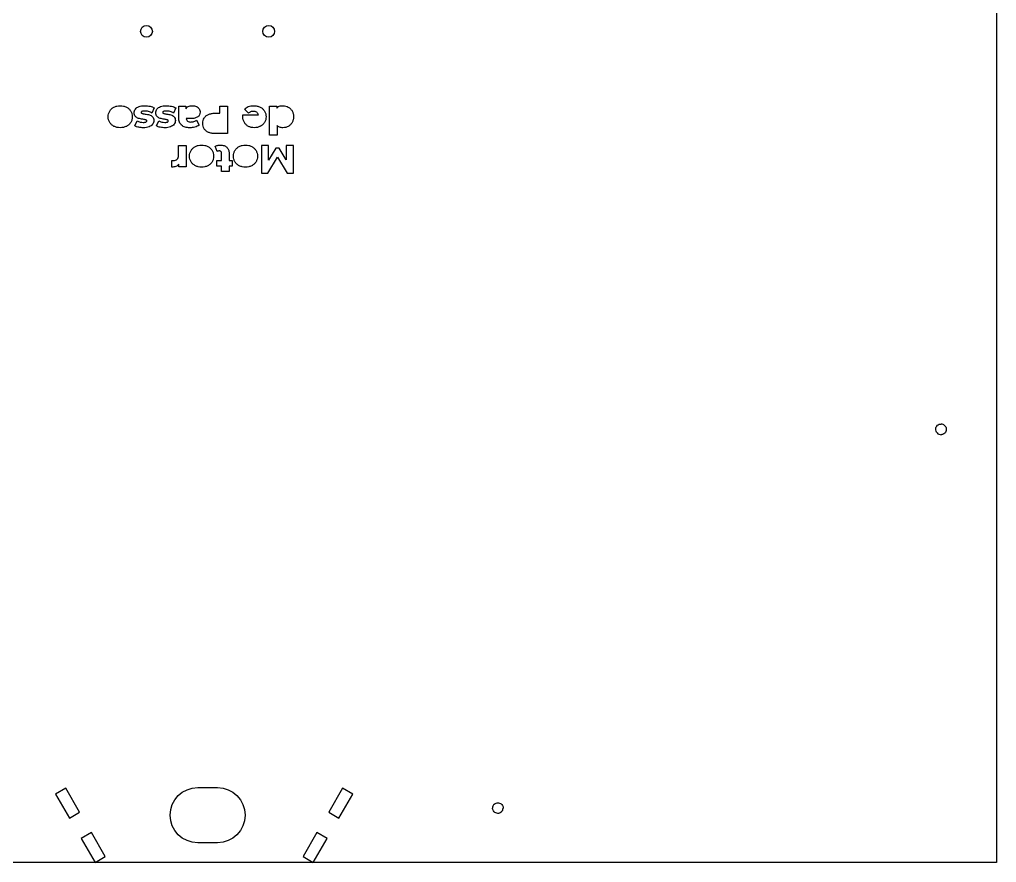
# Model space of a CAD drawing. Header units: millimetres. Extents: x -2859 to -934, y -450 to 850.
# Drawn here: x -2609.2 to -2361.6, y 414.2 to 628 of the extents above; entities that cross this region are included whole.
import ezdxf

# ---------------------------------------------------------------- set-up
doc = ezdxf.new("R2010")
doc.units = ezdxf.units.MM
doc.layers.get('0').update_dxf_attribs({"linetype": 'CONTINUOUS'})

msp = doc.modelspace()

# ---------------------------------------------------------------- linework, layer by layer
for p, q in [((-2575.1, 605.54), (-2575.67, 604.24)), ((-2569.63, 605.54), (-2570.2, 604.24)), ((-2568.86, 603), (-2568.86, 606.01)), ((-2568.86, 606.01), (-2567.09, 606.01)), ((-2567.09, 606.01), (-2567.09, 605.31)), ((-2558.48, 604.18), (-2558.48, 606.01)), ((-2558.48, 606.01), (-2556.5, 606.01)), ((-2556.5, 606.01), (-2556.5, 599.01)), ((-2551.23, 604.18), (-2552.23, 605.22)), ((-2545.86, 598.59), (-2545.86, 606.01)), ((-2545.86, 606.01), (-2544.05, 606.01)), ((-2544.05, 606.01), (-2544.05, 605.47)), ((-2579.99, 600.96), (-2579.42, 602.25)), ((-2574.52, 600.96), (-2573.95, 602.25)), ((-2565.88, 602.81), (-2566.96, 602.81)), ((-2564.34, 602.42), (-2563.7, 601.13)), ((-2559.7, 604.18), (-2558.48, 604.18)), ((-2552.59, 603.78), (-2548.65, 603.78)), ((-2543.96, 601.06), (-2543.96, 598.59)), ((-2556.5, 599.01), (-2559.7, 599.01)), ((-2543.96, 598.59), (-2545.86, 598.59)), ((-2568.93, 593.52), (-2568.93, 596.01)), ((-2568.93, 596.01), (-2567.03, 596.01)), ((-2567.03, 596.01), (-2567.03, 590.59)), ((-2559.17, 594.46), (-2559.64, 595.79)), ((-2570.66, 590.5), (-2570.66, 592.21)), ((-2559.26, 590.79), (-2559.26, 592.21)), ((-2559.26, 592.21), (-2558.02, 592.21)), ((-2558.02, 592.21), (-2558.02, 594.01)), ((-2556.12, 594.03), (-2556.12, 592.21)), ((-2556.12, 592.21), (-2555.33, 592.21)), ((-2555.33, 592.21), (-2555.33, 590.79)), ((-2568.84, 590.59), (-2568.84, 591.24)), ((-2567.03, 590.59), (-2568.84, 590.59)), ((-2558.02, 590.79), (-2559.26, 590.79)), ((-2558.02, 589.38), (-2558.02, 590.79)), ((-2555.33, 590.79), (-2556.12, 590.79)), ((-2556.12, 590.79), (-2556.12, 589.38)), ((-2556.12, 589.38), (-2558.02, 589.38))]:
    msp.add_line(p, q)
for points in [[(-2361.56, 414.15), (-2761.56, 414.15), (-2761.56, 834.15), (-2361.56, 834.15)], [(-2546.11, 596.01), (-2547.93, 596.01), (-2547.91, 589.01), (-2546.28, 589.01), (-2543.88, 593.05), (-2541.42, 589.01), (-2539.79, 589.01), (-2539.79, 596.01), (-2541.62, 596.01), (-2541.62, 592.4), (-2543.41, 595.32), (-2544.29, 595.32), (-2546.09, 592.3)], [(-2597.51, 432.99), (-2600.11, 431.49), (-2596.61, 425.43), (-2594.01, 426.93)], [(-2528.27, 425.43), (-2524.77, 431.49), (-2527.36, 432.99), (-2530.86, 426.93)], [(-2593.61, 420.23), (-2590.11, 414.17), (-2587.51, 415.67), (-2591.01, 421.73)], [(-2533.86, 421.73), (-2537.36, 415.67), (-2534.77, 414.17), (-2531.27, 420.23)]]:
    msp.add_lwpolyline(points, close=True)
msp.add_lwpolyline([(-2564.06, 419.15, -1), (-2564.06, 433.15), (-2559.06, 433.15, -1), (-2559.06, 419.15)], format="xyb", close=True)
for centre in [(-2577.06, 624.95), (-2546.06, 624.95)]:
    msp.add_circle(centre, 1.5)
for centre, radius, start, end in [((-2375.56, 524.15), 1.17, 44.4755, 90.002), ((-2375.56, 524.15), 1.5, 224.4799, 269.9975), ((-2487.83, 427.89), 1.5, 134.4799, 179.9975), ((-2487.83, 427.89), 1.17, -45.5245, 0.002)]:
    msp.add_arc(centre, radius, start, end)
for points, knots in [([(-2586.78, 603.29), (-2586.76, 603.56), (-2586.73, 604.07), (-2586.5, 604.52), (-2586.39, 604.74)], [0, 0, 0, 0, 0.0773668, 0.1516207, 0.1516207, 0.1516207, 0.1516207]), ([(-2586.39, 604.74), (-2586.24, 604.95), (-2585.95, 605.36), (-2585.52, 605.61), (-2585.3, 605.74)], [0, 0, 0, 0, 0.0737193, 0.1493769, 0.1493769, 0.1493769, 0.1493769]), ([(-2585.3, 605.74), (-2585.05, 605.85), (-2584.55, 606.07), (-2584, 606.09), (-2583.72, 606.1)], [0, 0, 0, 0, 0.0792418, 0.1632253, 0.1632253, 0.1632253, 0.1632253]), ([(-2583.72, 606.1), (-2583.44, 606.09), (-2582.89, 606.07), (-2582.39, 605.85), (-2582.15, 605.74)], [0, 0, 0, 0, 0.0832383, 0.1622448, 0.1622448, 0.1622448, 0.1622448]), ([(-2582.15, 605.74), (-2581.93, 605.61), (-2581.49, 605.36), (-2581.2, 604.95), (-2581.05, 604.74)], [0, 0, 0, 0, 0.0757605, 0.1497182, 0.1497182, 0.1497182, 0.1497182]), ([(-2581.05, 604.74), (-2580.94, 604.52), (-2580.7, 604.07), (-2580.67, 603.56), (-2580.66, 603.29)], [0, 0, 0, 0, 0.0744023, 0.151785, 0.151785, 0.151785, 0.151785]), ([(-2580.18, 604.32), (-2580.17, 604.49), (-2580.14, 604.82), (-2579.96, 605.1), (-2579.87, 605.24)], [0, 0, 0, 0, 0.04899188, 0.09798511, 0.09798511, 0.09798511, 0.09798511]), ([(-2579.87, 605.24), (-2579.75, 605.37), (-2579.49, 605.65), (-2579.14, 605.8), (-2578.95, 605.87)], [0, 0, 0, 0, 0.0527035, 0.1124668, 0.1124668, 0.1124668, 0.1124668]), ([(-2578.95, 605.87), (-2578.73, 605.94), (-2578.26, 606.09), (-2577.76, 606.1), (-2577.5, 606.1)], [0, 0, 0, 0, 0.0688218, 0.1479062, 0.1479062, 0.1479062, 0.1479062]), ([(-2578.21, 604.65), (-2578.27, 604.62), (-2578.38, 604.55), (-2578.4, 604.43), (-2578.41, 604.37)], [0, 0, 0, 0, 0.01868247, 0.0352891, 0.0352891, 0.0352891, 0.0352891]), ([(-2578.41, 604.37), (-2578.4, 604.32), (-2578.37, 604.19), (-2578.24, 604.15), (-2578.17, 604.12)], [0, 0, 0, 0, 0.01645923, 0.03678534, 0.03678534, 0.03678534, 0.03678534]), ([(-2577.56, 604.74), (-2577.69, 604.74), (-2577.92, 604.74), (-2578.13, 604.68), (-2578.21, 604.65)], [0, 0, 0, 0, 0.03944663, 0.06652576, 0.06652576, 0.06652576, 0.06652576]), ([(-2576.55, 604.61), (-2576.72, 604.65), (-2577.05, 604.73), (-2577.39, 604.74), (-2577.56, 604.74)], [0, 0, 0, 0, 0.0517502, 0.1021134, 0.1021134, 0.1021134, 0.1021134]), ([(-2577.5, 606.1), (-2577.27, 606.1), (-2576.82, 606.09), (-2576.38, 606), (-2576.16, 605.95)], [0, 0, 0, 0, 0.0676113, 0.1351196, 0.1351196, 0.1351196, 0.1351196]), ([(-2575.67, 604.24), (-2575.8, 604.32), (-2576.08, 604.47), (-2576.39, 604.56), (-2576.55, 604.61)], [0, 0, 0, 0, 0.04544946, 0.09553195, 0.09553195, 0.09553195, 0.09553195]), ([(-2576.16, 605.95), (-2575.96, 605.9), (-2575.59, 605.81), (-2575.25, 605.63), (-2575.1, 605.54)], [0, 0, 0, 0, 0.062127, 0.1138391, 0.1138391, 0.1138391, 0.1138391]), ([(-2574.71, 604.32), (-2574.7, 604.49), (-2574.67, 604.82), (-2574.49, 605.1), (-2574.4, 605.24)], [0, 0, 0, 0, 0.04899185, 0.09798507, 0.09798507, 0.09798507, 0.09798507]), ([(-2574.4, 605.24), (-2574.28, 605.37), (-2574.02, 605.65), (-2573.67, 605.8), (-2573.48, 605.87)], [0, 0, 0, 0, 0.0527034, 0.1124668, 0.1124668, 0.1124668, 0.1124668]), ([(-2573.48, 605.87), (-2573.26, 605.94), (-2572.79, 606.09), (-2572.29, 606.1), (-2572.03, 606.1)], [0, 0, 0, 0, 0.068822, 0.1479062, 0.1479062, 0.1479062, 0.1479062]), ([(-2572.74, 604.65), (-2572.8, 604.62), (-2572.91, 604.55), (-2572.93, 604.43), (-2572.94, 604.37)], [0, 0, 0, 0, 0.01868247, 0.0352891, 0.0352891, 0.0352891, 0.0352891]), ([(-2572.94, 604.37), (-2572.93, 604.32), (-2572.9, 604.19), (-2572.77, 604.15), (-2572.7, 604.12)], [0, 0, 0, 0, 0.01645923, 0.03678555, 0.03678555, 0.03678555, 0.03678555]), ([(-2572.09, 604.74), (-2572.22, 604.74), (-2572.45, 604.74), (-2572.66, 604.68), (-2572.74, 604.65)], [0, 0, 0, 0, 0.03944663, 0.06652576, 0.06652576, 0.06652576, 0.06652576]), ([(-2571.08, 604.61), (-2571.25, 604.65), (-2571.58, 604.73), (-2571.92, 604.74), (-2572.09, 604.74)], [0, 0, 0, 0, 0.0517504, 0.1021134, 0.1021134, 0.1021134, 0.1021134]), ([(-2572.03, 606.1), (-2571.8, 606.1), (-2571.35, 606.09), (-2570.91, 606), (-2570.69, 605.95)], [0, 0, 0, 0, 0.0676113, 0.1351196, 0.1351196, 0.1351196, 0.1351196]), ([(-2570.2, 604.24), (-2570.33, 604.32), (-2570.61, 604.47), (-2570.92, 604.56), (-2571.08, 604.61)], [0, 0, 0, 0, 0.04544925, 0.09553196, 0.09553196, 0.09553196, 0.09553196]), ([(-2570.69, 605.95), (-2570.49, 605.9), (-2570.12, 605.81), (-2569.78, 605.63), (-2569.63, 605.54)], [0, 0, 0, 0, 0.062127, 0.1138391, 0.1138391, 0.1138391, 0.1138391]), ([(-2567.09, 605.31), (-2566.9, 605.54), (-2566.5, 606.05), (-2565.85, 606.09), (-2565.49, 606.1)], [0, 0, 0, 0, 0.0846806, 0.1861219, 0.1861219, 0.1861219, 0.1861219]), ([(-2565.49, 606.1), (-2565.29, 606.1), (-2564.91, 606.08), (-2564.56, 605.95), (-2564.4, 605.88)], [0, 0, 0, 0, 0.0590068, 0.1118965, 0.1118965, 0.1118965, 0.1118965]), ([(-2564.4, 605.88), (-2564.26, 605.81), (-2563.98, 605.66), (-2563.79, 605.41), (-2563.7, 605.29)], [0, 0, 0, 0, 0.04795471, 0.0924396, 0.0924396, 0.0924396, 0.0924396]), ([(-2563.47, 604.43), (-2563.49, 604.19), (-2563.54, 603.72), (-2563.89, 603.4), (-2564.06, 603.24)], [0, 0, 0, 0, 0.0699479, 0.1375632, 0.1375632, 0.1375632, 0.1375632]), ([(-2563.7, 605.29), (-2563.64, 605.16), (-2563.5, 604.89), (-2563.48, 604.59), (-2563.47, 604.43)], [0, 0, 0, 0, 0.04382534, 0.08957907, 0.08957907, 0.08957907, 0.08957907]), ([(-2552.23, 605.22), (-2551.92, 605.48), (-2551.25, 606.03), (-2550.38, 606.08), (-2549.92, 606.1)], [0, 0, 0, 0, 0.1175312, 0.2530784, 0.2530784, 0.2530784, 0.2530784]), ([(-2550.65, 604.54), (-2550.75, 604.5), (-2550.96, 604.41), (-2551.14, 604.26), (-2551.23, 604.18)], [0, 0, 0, 0, 0.0320879, 0.0680882, 0.0680882, 0.0680882, 0.0680882]), ([(-2549.98, 604.65), (-2550.1, 604.65), (-2550.33, 604.65), (-2550.55, 604.58), (-2550.65, 604.54)], [0, 0, 0, 0, 0.03647885, 0.06867861, 0.06867861, 0.06867861, 0.06867861]), ([(-2549.11, 604.43), (-2549.24, 604.5), (-2549.51, 604.64), (-2549.82, 604.65), (-2549.98, 604.65)], [0, 0, 0, 0, 0.04237953, 0.09033563, 0.09033563, 0.09033563, 0.09033563]), ([(-2549.92, 606.1), (-2549.62, 606.09), (-2549.04, 606.07), (-2548.5, 605.85), (-2548.25, 605.74)], [0, 0, 0, 0, 0.0897026, 0.1720072, 0.1720072, 0.1720072, 0.1720072]), ([(-2548.65, 603.78), (-2548.7, 603.92), (-2548.79, 604.17), (-2549.01, 604.35), (-2549.11, 604.43)], [0, 0, 0, 0, 0.04109631, 0.08088519, 0.08088519, 0.08088519, 0.08088519]), ([(-2548.25, 605.74), (-2548.02, 605.62), (-2547.58, 605.36), (-2547.28, 604.95), (-2547.13, 604.74)], [0, 0, 0, 0, 0.0770001, 0.1512776, 0.1512776, 0.1512776, 0.1512776]), ([(-2547.13, 604.74), (-2547.02, 604.52), (-2546.78, 604.07), (-2546.75, 603.56), (-2546.74, 603.29)], [0, 0, 0, 0, 0.0744023, 0.151785, 0.151785, 0.151785, 0.151785]), ([(-2544.05, 605.47), (-2543.84, 605.66), (-2543.39, 606.05), (-2542.78, 606.09), (-2542.46, 606.1)], [0, 0, 0, 0, 0.0813734, 0.1754511, 0.1754511, 0.1754511, 0.1754511]), ([(-2542.46, 606.1), (-2542.22, 606.09), (-2541.75, 606.06), (-2541.32, 605.86), (-2541.11, 605.76)], [0, 0, 0, 0, 0.0712738, 0.1405384, 0.1405384, 0.1405384, 0.1405384]), ([(-2541.11, 605.76), (-2540.92, 605.63), (-2540.52, 605.37), (-2540.27, 604.98), (-2540.14, 604.77)], [0, 0, 0, 0, 0.0688288, 0.1392554, 0.1392554, 0.1392554, 0.1392554]), ([(-2540.14, 604.77), (-2540.04, 604.55), (-2539.83, 604.08), (-2539.8, 603.56), (-2539.79, 603.29)], [0, 0, 0, 0, 0.0739587, 0.1534557, 0.1534557, 0.1534557, 0.1534557]), ([(-2586.39, 601.85), (-2586.5, 602.07), (-2586.74, 602.53), (-2586.76, 603.03), (-2586.78, 603.29)], [0, 0, 0, 0, 0.0739093, 0.1511521, 0.1511521, 0.1511521, 0.1511521]), ([(-2580.66, 603.29), (-2580.67, 603.04), (-2580.7, 602.53), (-2580.94, 602.08), (-2581.05, 601.85)], [0, 0, 0, 0, 0.0766388, 0.150812, 0.150812, 0.150812, 0.150812]), ([(-2579.85, 603.36), (-2579.95, 603.49), (-2580.15, 603.78), (-2580.17, 604.13), (-2580.18, 604.32)], [0, 0, 0, 0, 0.0480211, 0.1037417, 0.1037417, 0.1037417, 0.1037417]), ([(-2579.09, 602.88), (-2579.23, 602.94), (-2579.52, 603.04), (-2579.74, 603.25), (-2579.85, 603.36)], [0, 0, 0, 0, 0.04504367, 0.09086538, 0.09086538, 0.09086538, 0.09086538]), ([(-2579.42, 602.25), (-2579.17, 602.14), (-2578.68, 601.9), (-2578.13, 601.87), (-2577.86, 601.85)], [0, 0, 0, 0, 0.0807775, 0.1623923, 0.1623923, 0.1623923, 0.1623923]), ([(-2577.98, 602.65), (-2578.18, 602.69), (-2578.56, 602.75), (-2578.92, 602.84), (-2579.09, 602.88)], [0, 0, 0, 0, 0.0621862, 0.113422, 0.113422, 0.113422, 0.113422]), ([(-2578.17, 604.12), (-2578.07, 604.09), (-2577.83, 604.03), (-2577.58, 604), (-2577.43, 603.97)], [0, 0, 0, 0, 0.0312575, 0.07595413, 0.07595413, 0.07595413, 0.07595413]), ([(-2577.22, 602.5), (-2577.32, 602.53), (-2577.57, 602.59), (-2577.83, 602.63), (-2577.98, 602.65)], [0, 0, 0, 0, 0.0314384, 0.07761513, 0.07761513, 0.07761513, 0.07761513]), ([(-2577.86, 601.85), (-2577.73, 601.86), (-2577.5, 601.86), (-2577.29, 601.93), (-2577.2, 601.96)], [0, 0, 0, 0, 0.03908828, 0.06721322, 0.06721322, 0.06721322, 0.06721322]), ([(-2577.43, 603.97), (-2577.23, 603.95), (-2576.86, 603.9), (-2576.49, 603.81), (-2576.32, 603.76)], [0, 0, 0, 0, 0.0608323, 0.1125597, 0.1125597, 0.1125597, 0.1125597]), ([(-2576.99, 602.23), (-2577, 602.29), (-2577.03, 602.42), (-2577.15, 602.47), (-2577.22, 602.5)], [0, 0, 0, 0, 0.01711955, 0.03724927, 0.03724927, 0.03724927, 0.03724927]), ([(-2577.2, 601.96), (-2577.14, 601.99), (-2577.03, 602.06), (-2577, 602.18), (-2576.99, 602.23)], [0, 0, 0, 0, 0.01987672, 0.03612336, 0.03612336, 0.03612336, 0.03612336]), ([(-2576.32, 603.76), (-2576.18, 603.71), (-2575.88, 603.61), (-2575.65, 603.39), (-2575.54, 603.28)], [0, 0, 0, 0, 0.04623718, 0.09287707, 0.09287707, 0.09287707, 0.09287707]), ([(-2575.54, 603.28), (-2575.44, 603.15), (-2575.24, 602.86), (-2575.22, 602.5), (-2575.21, 602.3)], [0, 0, 0, 0, 0.0487499, 0.1053544, 0.1053544, 0.1053544, 0.1053544]), ([(-2575.21, 602.3), (-2575.22, 602.14), (-2575.25, 601.8), (-2575.43, 601.52), (-2575.52, 601.38)], [0, 0, 0, 0, 0.04973253, 0.09894593, 0.09894593, 0.09894593, 0.09894593]), ([(-2574.38, 603.36), (-2574.48, 603.49), (-2574.68, 603.78), (-2574.7, 604.13), (-2574.71, 604.32)], [0, 0, 0, 0, 0.0480211, 0.1037417, 0.1037417, 0.1037417, 0.1037417]), ([(-2573.62, 602.88), (-2573.76, 602.94), (-2574.05, 603.04), (-2574.27, 603.25), (-2574.38, 603.36)], [0, 0, 0, 0, 0.04504345, 0.09086553, 0.09086553, 0.09086553, 0.09086553]), ([(-2573.95, 602.25), (-2573.7, 602.14), (-2573.21, 601.9), (-2572.66, 601.87), (-2572.39, 601.85)], [0, 0, 0, 0, 0.0807773, 0.1623923, 0.1623923, 0.1623923, 0.1623923]), ([(-2572.51, 602.65), (-2572.71, 602.69), (-2573.09, 602.75), (-2573.45, 602.84), (-2573.62, 602.88)], [0, 0, 0, 0, 0.0621862, 0.113422, 0.113422, 0.113422, 0.113422]), ([(-2572.7, 604.12), (-2572.6, 604.09), (-2572.36, 604.03), (-2572.11, 604), (-2571.96, 603.97)], [0, 0, 0, 0, 0.0312575, 0.0759539, 0.0759539, 0.0759539, 0.0759539]), ([(-2571.75, 602.5), (-2571.85, 602.53), (-2572.1, 602.59), (-2572.36, 602.63), (-2572.51, 602.65)], [0, 0, 0, 0, 0.03143886, 0.07761535, 0.07761535, 0.07761535, 0.07761535]), ([(-2572.39, 601.85), (-2572.26, 601.86), (-2572.03, 601.86), (-2571.82, 601.93), (-2571.73, 601.96)], [0, 0, 0, 0, 0.03908828, 0.06721322, 0.06721322, 0.06721322, 0.06721322]), ([(-2571.96, 603.97), (-2571.76, 603.95), (-2571.39, 603.9), (-2571.02, 603.81), (-2570.85, 603.76)], [0, 0, 0, 0, 0.0608325, 0.1125597, 0.1125597, 0.1125597, 0.1125597]), ([(-2571.52, 602.23), (-2571.53, 602.29), (-2571.56, 602.42), (-2571.68, 602.47), (-2571.75, 602.5)], [0, 0, 0, 0, 0.01711947, 0.03724899, 0.03724899, 0.03724899, 0.03724899]), ([(-2571.73, 601.96), (-2571.67, 601.99), (-2571.56, 602.06), (-2571.53, 602.18), (-2571.52, 602.23)], [0, 0, 0, 0, 0.01987653, 0.03612317, 0.03612317, 0.03612317, 0.03612317]), ([(-2570.85, 603.76), (-2570.71, 603.71), (-2570.41, 603.61), (-2570.18, 603.39), (-2570.07, 603.28)], [0, 0, 0, 0, 0.0462374, 0.0928771, 0.0928771, 0.0928771, 0.0928771]), ([(-2570.07, 603.28), (-2569.97, 603.15), (-2569.77, 602.86), (-2569.75, 602.5), (-2569.74, 602.3)], [0, 0, 0, 0, 0.04875, 0.1053545, 0.1053545, 0.1053545, 0.1053545]), ([(-2569.74, 602.3), (-2569.75, 602.14), (-2569.78, 601.8), (-2569.96, 601.52), (-2570.05, 601.38)], [0, 0, 0, 0, 0.04973253, 0.09894593, 0.09894593, 0.09894593, 0.09894593]), ([(-2568.15, 601.12), (-2568.36, 601.37), (-2568.81, 601.91), (-2568.84, 602.62), (-2568.86, 603)], [0, 0, 0, 0, 0.0943403, 0.2063803, 0.2063803, 0.2063803, 0.2063803]), ([(-2566.96, 602.81), (-2566.88, 602.56), (-2566.72, 602.01), (-2566.13, 601.98), (-2565.81, 601.95)], [0, 0, 0, 0, 0.0716715, 0.1581372, 0.1581372, 0.1581372, 0.1581372]), ([(-2564.06, 603.24), (-2564.3, 603.12), (-2564.87, 602.83), (-2565.51, 602.82), (-2565.88, 602.81)], [0, 0, 0, 0, 0.0814925, 0.1890186, 0.1890186, 0.1890186, 0.1890186]), ([(-2565.81, 601.95), (-2565.68, 601.96), (-2565.41, 601.97), (-2565.15, 602.04), (-2565.02, 602.08)], [0, 0, 0, 0, 0.0393741, 0.08021478, 0.08021478, 0.08021478, 0.08021478]), ([(-2565.02, 602.08), (-2564.89, 602.12), (-2564.65, 602.21), (-2564.44, 602.35), (-2564.34, 602.42)], [0, 0, 0, 0, 0.03987808, 0.07656799, 0.07656799, 0.07656799, 0.07656799]), ([(-2562.81, 601.6), (-2562.8, 601.86), (-2562.77, 602.34), (-2562.54, 602.77), (-2562.43, 602.97)], [0, 0, 0, 0, 0.0743593, 0.1437338, 0.1437338, 0.1437338, 0.1437338]), ([(-2562.43, 602.97), (-2562.29, 603.16), (-2561.99, 603.54), (-2561.57, 603.76), (-2561.35, 603.87)], [0, 0, 0, 0, 0.0689593, 0.1417434, 0.1417434, 0.1417434, 0.1417434]), ([(-2561.35, 603.87), (-2561.1, 603.96), (-2560.56, 604.16), (-2560, 604.18), (-2559.7, 604.18)], [0, 0, 0, 0, 0.0798262, 0.1689247, 0.1689247, 0.1689247, 0.1689247]), ([(-2552.62, 603.31), (-2552.62, 603.36), (-2552.61, 603.51), (-2552.6, 603.67), (-2552.59, 603.78)], [0, 0, 0, 0, 0.01277207, 0.04709585, 0.04709585, 0.04709585, 0.04709585]), ([(-2552.23, 601.81), (-2552.35, 602.04), (-2552.58, 602.51), (-2552.61, 603.04), (-2552.62, 603.31)], [0, 0, 0, 0, 0.0751442, 0.1568382, 0.1568382, 0.1568382, 0.1568382]), ([(-2546.74, 603.29), (-2546.75, 603.04), (-2546.78, 602.53), (-2547.01, 602.08), (-2547.12, 601.86)], [0, 0, 0, 0, 0.076483, 0.1500147, 0.1500147, 0.1500147, 0.1500147]), ([(-2539.79, 603.29), (-2539.8, 603.03), (-2539.83, 602.51), (-2540.04, 602.05), (-2540.14, 601.82)], [0, 0, 0, 0, 0.0793727, 0.1529817, 0.1529817, 0.1529817, 0.1529817]), ([(-2585.3, 600.86), (-2585.52, 600.99), (-2585.95, 601.24), (-2586.24, 601.65), (-2586.39, 601.85)], [0, 0, 0, 0, 0.0753742, 0.1487078, 0.1487078, 0.1487078, 0.1487078]), ([(-2583.72, 600.5), (-2584, 600.52), (-2584.55, 600.54), (-2585.05, 600.76), (-2585.3, 600.86)], [0, 0, 0, 0, 0.0839702, 0.163085, 0.163085, 0.163085, 0.163085]), ([(-2582.14, 600.86), (-2582.39, 600.76), (-2582.89, 600.54), (-2583.44, 600.52), (-2583.72, 600.5)], [0, 0, 0, 0, 0.078762, 0.162608, 0.162608, 0.162608, 0.162608]), ([(-2581.05, 601.85), (-2581.2, 601.65), (-2581.49, 601.24), (-2581.93, 600.99), (-2582.14, 600.86)], [0, 0, 0, 0, 0.0737815, 0.1490206, 0.1490206, 0.1490206, 0.1490206]), ([(-2579.02, 600.62), (-2579.2, 600.67), (-2579.54, 600.74), (-2579.85, 600.89), (-2579.99, 600.96)], [0, 0, 0, 0, 0.0551892, 0.103088, 0.103088, 0.103088, 0.103088]), ([(-2577.85, 600.5), (-2578.05, 600.51), (-2578.44, 600.52), (-2578.83, 600.59), (-2579.02, 600.62)], [0, 0, 0, 0, 0.0588265, 0.1177676, 0.1177676, 0.1177676, 0.1177676]), ([(-2576.42, 600.74), (-2576.64, 600.67), (-2577.1, 600.52), (-2577.59, 600.51), (-2577.85, 600.5)], [0, 0, 0, 0, 0.0677092, 0.1450578, 0.1450578, 0.1450578, 0.1450578]), ([(-2575.52, 601.38), (-2575.64, 601.25), (-2575.9, 600.97), (-2576.24, 600.82), (-2576.42, 600.74)], [0, 0, 0, 0, 0.0526078, 0.1118799, 0.1118799, 0.1118799, 0.1118799]), ([(-2573.55, 600.62), (-2573.73, 600.67), (-2574.07, 600.74), (-2574.38, 600.89), (-2574.52, 600.96)], [0, 0, 0, 0, 0.055189, 0.103088, 0.103088, 0.103088, 0.103088]), ([(-2572.38, 600.5), (-2572.58, 600.51), (-2572.97, 600.52), (-2573.36, 600.59), (-2573.55, 600.62)], [0, 0, 0, 0, 0.0588267, 0.1177676, 0.1177676, 0.1177676, 0.1177676]), ([(-2570.95, 600.74), (-2571.17, 600.67), (-2571.63, 600.52), (-2572.12, 600.51), (-2572.38, 600.5)], [0, 0, 0, 0, 0.0677092, 0.1450578, 0.1450578, 0.1450578, 0.1450578]), ([(-2570.05, 601.38), (-2570.17, 601.25), (-2570.43, 600.97), (-2570.77, 600.82), (-2570.95, 600.74)], [0, 0, 0, 0, 0.0526076, 0.11188, 0.11188, 0.11188, 0.11188]), ([(-2566.09, 600.5), (-2566.5, 600.52), (-2567.24, 600.54), (-2567.87, 600.94), (-2568.15, 601.12)], [0, 0, 0, 0, 0.1199891, 0.2184599, 0.2184599, 0.2184599, 0.2184599]), ([(-2564.79, 600.67), (-2565.01, 600.62), (-2565.44, 600.53), (-2565.87, 600.51), (-2566.09, 600.5)], [0, 0, 0, 0, 0.0657992, 0.1308053, 0.1308053, 0.1308053, 0.1308053]), ([(-2563.7, 601.13), (-2563.86, 601.04), (-2564.21, 600.84), (-2564.59, 600.73), (-2564.79, 600.67)], [0, 0, 0, 0, 0.0565368, 0.119387, 0.119387, 0.119387, 0.119387]), ([(-2562.43, 600.23), (-2562.54, 600.44), (-2562.77, 600.87), (-2562.8, 601.35), (-2562.81, 601.6)], [0, 0, 0, 0, 0.0697165, 0.1441999, 0.1441999, 0.1441999, 0.1441999]), ([(-2561.35, 599.33), (-2561.57, 599.44), (-2561.99, 599.67), (-2562.29, 600.04), (-2562.43, 600.23)], [0, 0, 0, 0, 0.0728496, 0.1420888, 0.1420888, 0.1420888, 0.1420888]), ([(-2551.19, 600.84), (-2551.4, 600.96), (-2551.82, 601.21), (-2552.09, 601.61), (-2552.23, 601.81)], [0, 0, 0, 0, 0.0719497, 0.1440254, 0.1440254, 0.1440254, 0.1440254]), ([(-2549.72, 600.5), (-2549.98, 600.52), (-2550.49, 600.54), (-2550.96, 600.74), (-2551.19, 600.84)], [0, 0, 0, 0, 0.0777027, 0.1518399, 0.1518399, 0.1518399, 0.1518399]), ([(-2548.19, 600.86), (-2548.43, 600.76), (-2548.91, 600.54), (-2549.45, 600.52), (-2549.72, 600.5)], [0, 0, 0, 0, 0.0771302, 0.1583801, 0.1583801, 0.1583801, 0.1583801]), ([(-2547.12, 601.86), (-2547.27, 601.66), (-2547.55, 601.25), (-2547.98, 601), (-2548.19, 600.86)], [0, 0, 0, 0, 0.072876, 0.1471299, 0.1471299, 0.1471299, 0.1471299]), ([(-2542.46, 600.5), (-2542.76, 600.52), (-2543.32, 600.55), (-2543.75, 600.9), (-2543.96, 601.06)], [0, 0, 0, 0, 0.0871321, 0.1636827, 0.1636827, 0.1636827, 0.1636827]), ([(-2541.11, 600.84), (-2541.32, 600.75), (-2541.75, 600.54), (-2542.22, 600.52), (-2542.46, 600.5)], [0, 0, 0, 0, 0.0691254, 0.1403841, 0.1403841, 0.1403841, 0.1403841]), ([(-2540.14, 601.82), (-2540.27, 601.62), (-2540.52, 601.23), (-2540.92, 600.97), (-2541.11, 600.84)], [0, 0, 0, 0, 0.0700253, 0.138551, 0.138551, 0.138551, 0.138551]), ([(-2559.7, 599.01), (-2560, 599.02), (-2560.56, 599.04), (-2561.1, 599.24), (-2561.35, 599.33)], [0, 0, 0, 0, 0.0890986, 0.1689247, 0.1689247, 0.1689247, 0.1689247]), ([(-2566.15, 593.29), (-2566.13, 593.56), (-2566.1, 594.07), (-2565.87, 594.52), (-2565.76, 594.74)], [0, 0, 0, 0, 0.0773669, 0.1516206, 0.1516206, 0.1516206, 0.1516206]), ([(-2565.76, 594.74), (-2565.61, 594.95), (-2565.32, 595.36), (-2564.89, 595.61), (-2564.67, 595.74)], [0, 0, 0, 0, 0.0737194, 0.149377, 0.149377, 0.149377, 0.149377]), ([(-2564.67, 595.74), (-2564.42, 595.85), (-2563.92, 596.07), (-2563.37, 596.09), (-2563.09, 596.1)], [0, 0, 0, 0, 0.0792418, 0.1632253, 0.1632253, 0.1632253, 0.1632253]), ([(-2563.09, 596.1), (-2562.81, 596.09), (-2562.26, 596.07), (-2561.76, 595.85), (-2561.52, 595.74)], [0, 0, 0, 0, 0.0832378, 0.1622447, 0.1622447, 0.1622447, 0.1622447]), ([(-2561.52, 595.74), (-2561.3, 595.61), (-2560.86, 595.36), (-2560.57, 594.95), (-2560.42, 594.74)], [0, 0, 0, 0, 0.0757605, 0.1497182, 0.1497182, 0.1497182, 0.1497182]), ([(-2560.42, 594.74), (-2560.31, 594.52), (-2560.07, 594.07), (-2560.04, 593.56), (-2560.03, 593.29)], [0, 0, 0, 0, 0.0744023, 0.151785, 0.151785, 0.151785, 0.151785]), ([(-2559.64, 595.79), (-2559.55, 595.84), (-2559.37, 595.94), (-2559.16, 596), (-2559.05, 596.02)], [0, 0, 0, 0, 0.02973968, 0.06307253, 0.06307253, 0.06307253, 0.06307253]), ([(-2558.59, 594.63), (-2558.69, 594.63), (-2558.9, 594.62), (-2559.08, 594.51), (-2559.17, 594.46)], [0, 0, 0, 0, 0.03129012, 0.06114908, 0.06114908, 0.06114908, 0.06114908]), ([(-2559.05, 596.02), (-2558.94, 596.05), (-2558.69, 596.1), (-2558.45, 596.1), (-2558.32, 596.1)], [0, 0, 0, 0, 0.03612682, 0.07405452, 0.07405452, 0.07405452, 0.07405452]), ([(-2558.17, 594.47), (-2558.23, 594.52), (-2558.35, 594.62), (-2558.51, 594.63), (-2558.59, 594.63)], [0, 0, 0, 0, 0.02194662, 0.04568283, 0.04568283, 0.04568283, 0.04568283]), ([(-2558.32, 596.1), (-2558, 596.09), (-2557.4, 596.07), (-2556.91, 595.74), (-2556.69, 595.58)], [0, 0, 0, 0, 0.094647, 0.1741238, 0.1741238, 0.1741238, 0.1741238]), ([(-2558.02, 594.01), (-2558.02, 594.1), (-2558.03, 594.27), (-2558.13, 594.41), (-2558.17, 594.47)], [0, 0, 0, 0, 0.02616358, 0.04897318, 0.04897318, 0.04897318, 0.04897318]), ([(-2556.69, 595.58), (-2556.52, 595.38), (-2556.16, 594.93), (-2556.13, 594.35), (-2556.12, 594.03)], [0, 0, 0, 0, 0.0775894, 0.1689576, 0.1689576, 0.1689576, 0.1689576]), ([(-2555.02, 593.29), (-2555, 593.56), (-2554.97, 594.07), (-2554.74, 594.52), (-2554.63, 594.74)], [0, 0, 0, 0, 0.0773669, 0.1516206, 0.1516206, 0.1516206, 0.1516206]), ([(-2554.63, 594.74), (-2554.48, 594.95), (-2554.19, 595.36), (-2553.76, 595.61), (-2553.54, 595.74)], [0, 0, 0, 0, 0.0737195, 0.1493771, 0.1493771, 0.1493771, 0.1493771]), ([(-2553.54, 595.74), (-2553.29, 595.85), (-2552.79, 596.07), (-2552.24, 596.09), (-2551.96, 596.1)], [0, 0, 0, 0, 0.0792417, 0.1632253, 0.1632253, 0.1632253, 0.1632253]), ([(-2551.96, 596.1), (-2551.68, 596.09), (-2551.13, 596.07), (-2550.63, 595.85), (-2550.39, 595.74)], [0, 0, 0, 0, 0.0832379, 0.1622446, 0.1622446, 0.1622446, 0.1622446]), ([(-2550.39, 595.74), (-2550.17, 595.61), (-2549.73, 595.36), (-2549.44, 594.95), (-2549.29, 594.74)], [0, 0, 0, 0, 0.0757605, 0.1497183, 0.1497183, 0.1497183, 0.1497183]), ([(-2549.29, 594.74), (-2549.18, 594.52), (-2548.94, 594.07), (-2548.91, 593.56), (-2548.9, 593.29)], [0, 0, 0, 0, 0.0744023, 0.151785, 0.151785, 0.151785, 0.151785]), ([(-2570.66, 592.21), (-2570.58, 592.21), (-2570.44, 592.19), (-2570.29, 592.19), (-2570.23, 592.18)], [0, 0, 0, 0, 0.02385617, 0.04312093, 0.04312093, 0.04312093, 0.04312093]), ([(-2570.23, 592.18), (-2570.04, 592.19), (-2569.69, 592.21), (-2569.41, 592.42), (-2569.27, 592.51)], [0, 0, 0, 0, 0.0549972, 0.1029955, 0.1029955, 0.1029955, 0.1029955]), ([(-2569.27, 592.51), (-2569.17, 592.65), (-2568.95, 592.95), (-2568.94, 593.32), (-2568.93, 593.52)], [0, 0, 0, 0, 0.0491179, 0.1089924, 0.1089924, 0.1089924, 0.1089924]), ([(-2565.76, 591.85), (-2565.87, 592.07), (-2566.11, 592.53), (-2566.13, 593.03), (-2566.15, 593.29)], [0, 0, 0, 0, 0.0739093, 0.1511521, 0.1511521, 0.1511521, 0.1511521]), ([(-2560.03, 593.29), (-2560.04, 593.04), (-2560.07, 592.53), (-2560.31, 592.08), (-2560.42, 591.85)], [0, 0, 0, 0, 0.0766388, 0.1508119, 0.1508119, 0.1508119, 0.1508119]), ([(-2554.63, 591.85), (-2554.74, 592.07), (-2554.98, 592.53), (-2555, 593.03), (-2555.02, 593.29)], [0, 0, 0, 0, 0.0739093, 0.1511521, 0.1511521, 0.1511521, 0.1511521]), ([(-2548.9, 593.29), (-2548.91, 593.04), (-2548.94, 592.53), (-2549.18, 592.08), (-2549.29, 591.85)], [0, 0, 0, 0, 0.0766388, 0.1508119, 0.1508119, 0.1508119, 0.1508119]), ([(-2569.59, 590.69), (-2569.76, 590.64), (-2570.1, 590.52), (-2570.47, 590.51), (-2570.66, 590.5)], [0, 0, 0, 0, 0.051769, 0.1085825, 0.1085825, 0.1085825, 0.1085825]), ([(-2568.84, 591.24), (-2568.94, 591.13), (-2569.16, 590.89), (-2569.45, 590.76), (-2569.59, 590.69)], [0, 0, 0, 0, 0.04649765, 0.09455265, 0.09455265, 0.09455265, 0.09455265]), ([(-2564.67, 590.86), (-2564.89, 590.99), (-2565.32, 591.24), (-2565.61, 591.65), (-2565.76, 591.85)], [0, 0, 0, 0, 0.0753746, 0.1487081, 0.1487081, 0.1487081, 0.1487081]), ([(-2563.09, 590.5), (-2563.37, 590.52), (-2563.92, 590.54), (-2564.42, 590.76), (-2564.67, 590.86)], [0, 0, 0, 0, 0.0839702, 0.163085, 0.163085, 0.163085, 0.163085]), ([(-2561.51, 590.86), (-2561.76, 590.76), (-2562.26, 590.54), (-2562.81, 590.52), (-2563.09, 590.5)], [0, 0, 0, 0, 0.0787617, 0.1626078, 0.1626078, 0.1626078, 0.1626078]), ([(-2560.42, 591.85), (-2560.57, 591.65), (-2560.86, 591.24), (-2561.3, 590.99), (-2561.51, 590.86)], [0, 0, 0, 0, 0.0737818, 0.1490208, 0.1490208, 0.1490208, 0.1490208]), ([(-2553.54, 590.86), (-2553.76, 590.99), (-2554.19, 591.24), (-2554.48, 591.65), (-2554.63, 591.85)], [0, 0, 0, 0, 0.0753745, 0.1487081, 0.1487081, 0.1487081, 0.1487081]), ([(-2551.96, 590.5), (-2552.24, 590.52), (-2552.79, 590.54), (-2553.29, 590.76), (-2553.54, 590.86)], [0, 0, 0, 0, 0.0839704, 0.163085, 0.163085, 0.163085, 0.163085]), ([(-2550.38, 590.86), (-2550.63, 590.76), (-2551.13, 590.54), (-2551.68, 590.52), (-2551.96, 590.5)], [0, 0, 0, 0, 0.0787617, 0.1626078, 0.1626078, 0.1626078, 0.1626078]), ([(-2549.29, 591.85), (-2549.44, 591.65), (-2549.73, 591.24), (-2550.17, 590.99), (-2550.38, 590.86)], [0, 0, 0, 0, 0.0737818, 0.1490208, 0.1490208, 0.1490208, 0.1490208]), ([(-2376.63, 523.1), (-2376.75, 523.24), (-2376.83, 523.4), (-2376.89, 523.58), (-2376.95, 523.76), (-2376.97, 523.95), (-2376.95, 524.15), (-2376.93, 524.36), (-2376.87, 524.52), (-2376.81, 524.64), (-2376.73, 524.79), (-2376.63, 524.92), (-2376.5, 525.03), (-2376.38, 525.13), (-2376.24, 525.22), (-2376.07, 525.28), (-2375.98, 525.3), (-2375.9, 525.32), (-2375.81, 525.33), (-2375.73, 525.34), (-2375.64, 525.34), (-2375.56, 525.33), (-2375.56, 525.33), (-2375.56, 525.33), (-2375.56, 525.33)], [0, 0, 0, 0, 0.0546728, 0.0546728, 0.0546728, 0.1125043, 0.1125043, 0.1125043, 0.1772621, 0.1772621, 0.1772621, 0.2553304, 0.2553304, 0.2553304, 0.3290979, 0.3290979, 0.3290979, 0.3662446, 0.3662446, 0.3662446, 0.4009092, 0.4009092, 0.4009092, 0.400915, 0.400915, 0.400915, 0.400915]), ([(-2374.72, 524.97), (-2374.72, 524.97), (-2374.72, 524.97), (-2374.72, 524.97), (-2374.6, 524.88), (-2374.5, 524.76), (-2374.42, 524.62), (-2374.35, 524.48), (-2374.3, 524.33), (-2374.28, 524.17), (-2374.27, 524.07), (-2374.26, 523.91), (-2374.31, 523.72), (-2374.35, 523.55), (-2374.42, 523.39), (-2374.52, 523.24), (-2374.6, 523.13), (-2374.72, 522.99), (-2374.91, 522.87), (-2375.01, 522.81), (-2375.12, 522.76), (-2375.23, 522.72), (-2375.34, 522.69), (-2375.45, 522.66), (-2375.56, 522.65)], [-0.0000041, -0.0000041, -0.0000041, -0.0000041, 0, 0, 0, 0.046957, 0.046957, 0.046957, 0.0947811, 0.0947811, 0.0947811, 0.1251025, 0.1251025, 0.1251025, 0.1527863, 0.1527863, 0.1527863, 0.1743865, 0.1743865, 0.1743865, 0.1854296, 0.1854296, 0.1854296, 0.1961151, 0.1961151, 0.1961151, 0.1961151]), ([(-2488.88, 428.96), (-2488.74, 429.07), (-2488.57, 429.16), (-2488.4, 429.21), (-2488.22, 429.27), (-2488.02, 429.29), (-2487.83, 429.28), (-2487.62, 429.26), (-2487.46, 429.2), (-2487.34, 429.13), (-2487.19, 429.06), (-2487.06, 428.95), (-2486.95, 428.83), (-2486.85, 428.71), (-2486.76, 428.56), (-2486.7, 428.39), (-2486.67, 428.31), (-2486.66, 428.22), (-2486.65, 428.13), (-2486.64, 428.05), (-2486.64, 427.97), (-2486.65, 427.89), (-2486.65, 427.89), (-2486.65, 427.89), (-2486.65, 427.89)], [0, 0, 0, 0, 0.0546728, 0.0546728, 0.0546728, 0.1125043, 0.1125043, 0.1125043, 0.1772621, 0.1772621, 0.1772621, 0.2553304, 0.2553304, 0.2553304, 0.3290979, 0.3290979, 0.3290979, 0.3662446, 0.3662446, 0.3662446, 0.4009092, 0.4009092, 0.4009092, 0.400915, 0.400915, 0.400915, 0.400915]), ([(-2487, 427.05), (-2487, 427.05), (-2487, 427.05), (-2487, 427.05), (-2487.1, 426.93), (-2487.22, 426.82), (-2487.36, 426.75), (-2487.5, 426.67), (-2487.65, 426.62), (-2487.81, 426.61), (-2487.91, 426.59), (-2488.07, 426.59), (-2488.26, 426.63), (-2488.43, 426.67), (-2488.59, 426.74), (-2488.74, 426.85), (-2488.85, 426.93), (-2488.99, 427.05), (-2489.11, 427.24), (-2489.17, 427.34), (-2489.22, 427.44), (-2489.26, 427.56), (-2489.29, 427.66), (-2489.31, 427.77), (-2489.33, 427.89)], [-0.0000041, -0.0000041, -0.0000041, -0.0000041, 0, 0, 0, 0.046957, 0.046957, 0.046957, 0.0947811, 0.0947811, 0.0947811, 0.1251025, 0.1251025, 0.1251025, 0.1527863, 0.1527863, 0.1527863, 0.1743865, 0.1743865, 0.1743865, 0.1854296, 0.1854296, 0.1854296, 0.1961151, 0.1961151, 0.1961151, 0.1961151])]:
    msp.add_open_spline(points, degree=3, knots=knots)

doc.saveas('drawing.dxf')
